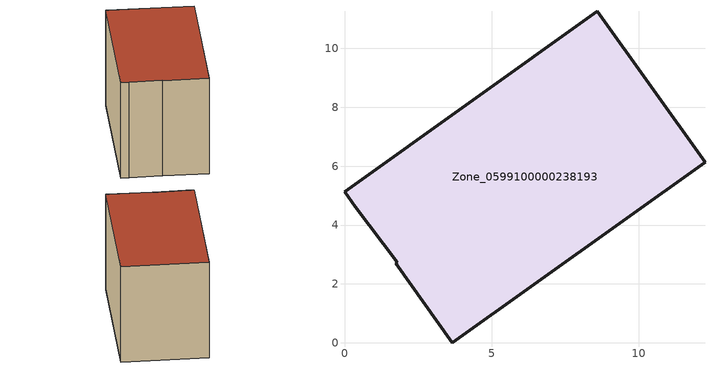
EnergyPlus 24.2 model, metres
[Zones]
Zone_0599100000238193
 floor ground (C_G): 1.79,2.74 0.36,4.62 0,5.13 8.58,11.26 12.24,6.13 3.66,0 1.73,2.7 z0
 wall outside (C_F): 3.66,0 12.24,6.13 8.58,11.26 0,5.13 0.36,4.62 1.79,2.74 1.73,2.7 3.66,0 z0:7.76
 roof outside (C_R): 0.36,4.62 1.79,2.74 1.73,2.7 3.66,0 12.24,6.13 8.58,11.26 0,5.13 z7.76
[BUILDING]
Pand.0599100000238193: North Axis=0; Terrain=City; Loads Convergence Tolerance Value=0.04; Temperature Convergence Tolerance Value=0.4; Solar Distribution=FullExterior; Maximum Number of Warmup Days=25; Minimum Number of Warmup Days=1
[Site:Location]
Rotterdam.The.Hague.AP_ZH_NLD Design_Conditions: Latitude=51.96; Longitude=4.45; Time Zone=1; Elevation=-4.5
[SITE:GROUNDTEMPERATURE:BUILDINGSURFACE]
18, 18, 18, 18, 18, 18, 18, 18, 18, 18, 18, 18
[MATERIAL] Thermal Absorptance=0.9; Solar Absorptance=0.7; Visible Absorptance=0.7
Name | Roughness | Thickness | Conductivity | Density | Specific Heat
G.TC.1975-1991 | MediumSmooth | 0.15 | 0.288461 | 540 | 1210
F.TC.1975-1991 | Rough | 0.3 | 0.230769 | 1920 | 840
R.TC.1975-1991 | MediumRough | 0.2 | 0.153846 | 1500 | 1000
[CONSTRUCTION]
C_G: G.TC.1975-1991
C_F: F.TC.1975-1991
C_R: R.TC.1975-1991
[ZONE]
Zone_0599100000238193: Type=1; Multiplier=1; Ceiling Height=Autocalculate; Volume=Autocalculate; Floor Area=autocalculate; Part of Total Floor Area=Yes
[ZONEINFILTRATION:DESIGNFLOWRATE]
Infil_Zone_0599100000238193: Zone or ZoneList or Space or SpaceList=Zone_0599100000238193; Schedule=AlwaysOn; Design Flow Rate Calculation Method=Flow/Area; Flow Rate per Floor Area=0.003; Constant Term Coefficient=1; Temperature Term Coefficient=0; Velocity Term Coefficient=0; Velocity Squared Term Coefficient=0
[HVACTEMPLATE:ZONE:IDEALLOADSAIRSYSTEM]
Zone_0599100000238193: Maximum Heating Supply Air Temperature=50; Minimum Cooling Supply Air Temperature=13; Maximum Heating Supply Air Humidity Ratio=0.0156; Minimum Cooling Supply Air Humidity Ratio=0.0077; Heating Limit=NoLimit; Cooling Limit=NoLimit; Dehumidification Control Type=ConstantSensibleHeatRatio; Cooling Sensible Heat Ratio=0.7; Dehumidification Setpoint=60; Humidification Control Type=None; Humidification Setpoint=30; Outdoor Air Method=None; Outdoor Air Flow Rate per Person=0.00944; Outdoor Air Flow Rate per Zone Floor Area=0; Outdoor Air Flow Rate per Zone=0; Demand Controlled Ventilation Type=None; Outdoor Air Economizer Type=NoEconomizer; Heat Recovery Type=None; Sensible Heat Recovery Effectiveness=0.7; Latent Heat Recovery Effectiveness=0.65
[ZONECONTROL:THERMOSTAT]
ThermostatControl_Zone_0599100000238193: Zone or ZoneList=Zone_0599100000238193; Control Type Schedule=DualSetpointControlType; Control 1=Thermostat_Zone_0599100000238193; Temperature Difference Between Cutout And Setpoint=0
[THERMOSTATSETPOINT:DUALSETPOINT]
Thermostat_Zone_0599100000238193: Heating Setpoint Temperature Schedule=HeatingSetpoint_Zone_0599100000238193; Cooling Setpoint Temperature Schedule=CoolingSetpoint_Zone_0599100000238193
[SCHEDULE:COMPACT]
HeatingSetpoint_Zone_0599100000238193: Through: 12/31, For: AllDays, Until: 24:00, 21
CoolingSetpoint_Zone_0599100000238193: Through: 12/31, For: AllDays, Until: 24:00, 24
DualSetpointControlType: Through: 12/31, For: AllDays, Until: 24:00, 4
AlwaysOn: Through: 12/31, For: AllDays, Until: 24:00, 1
